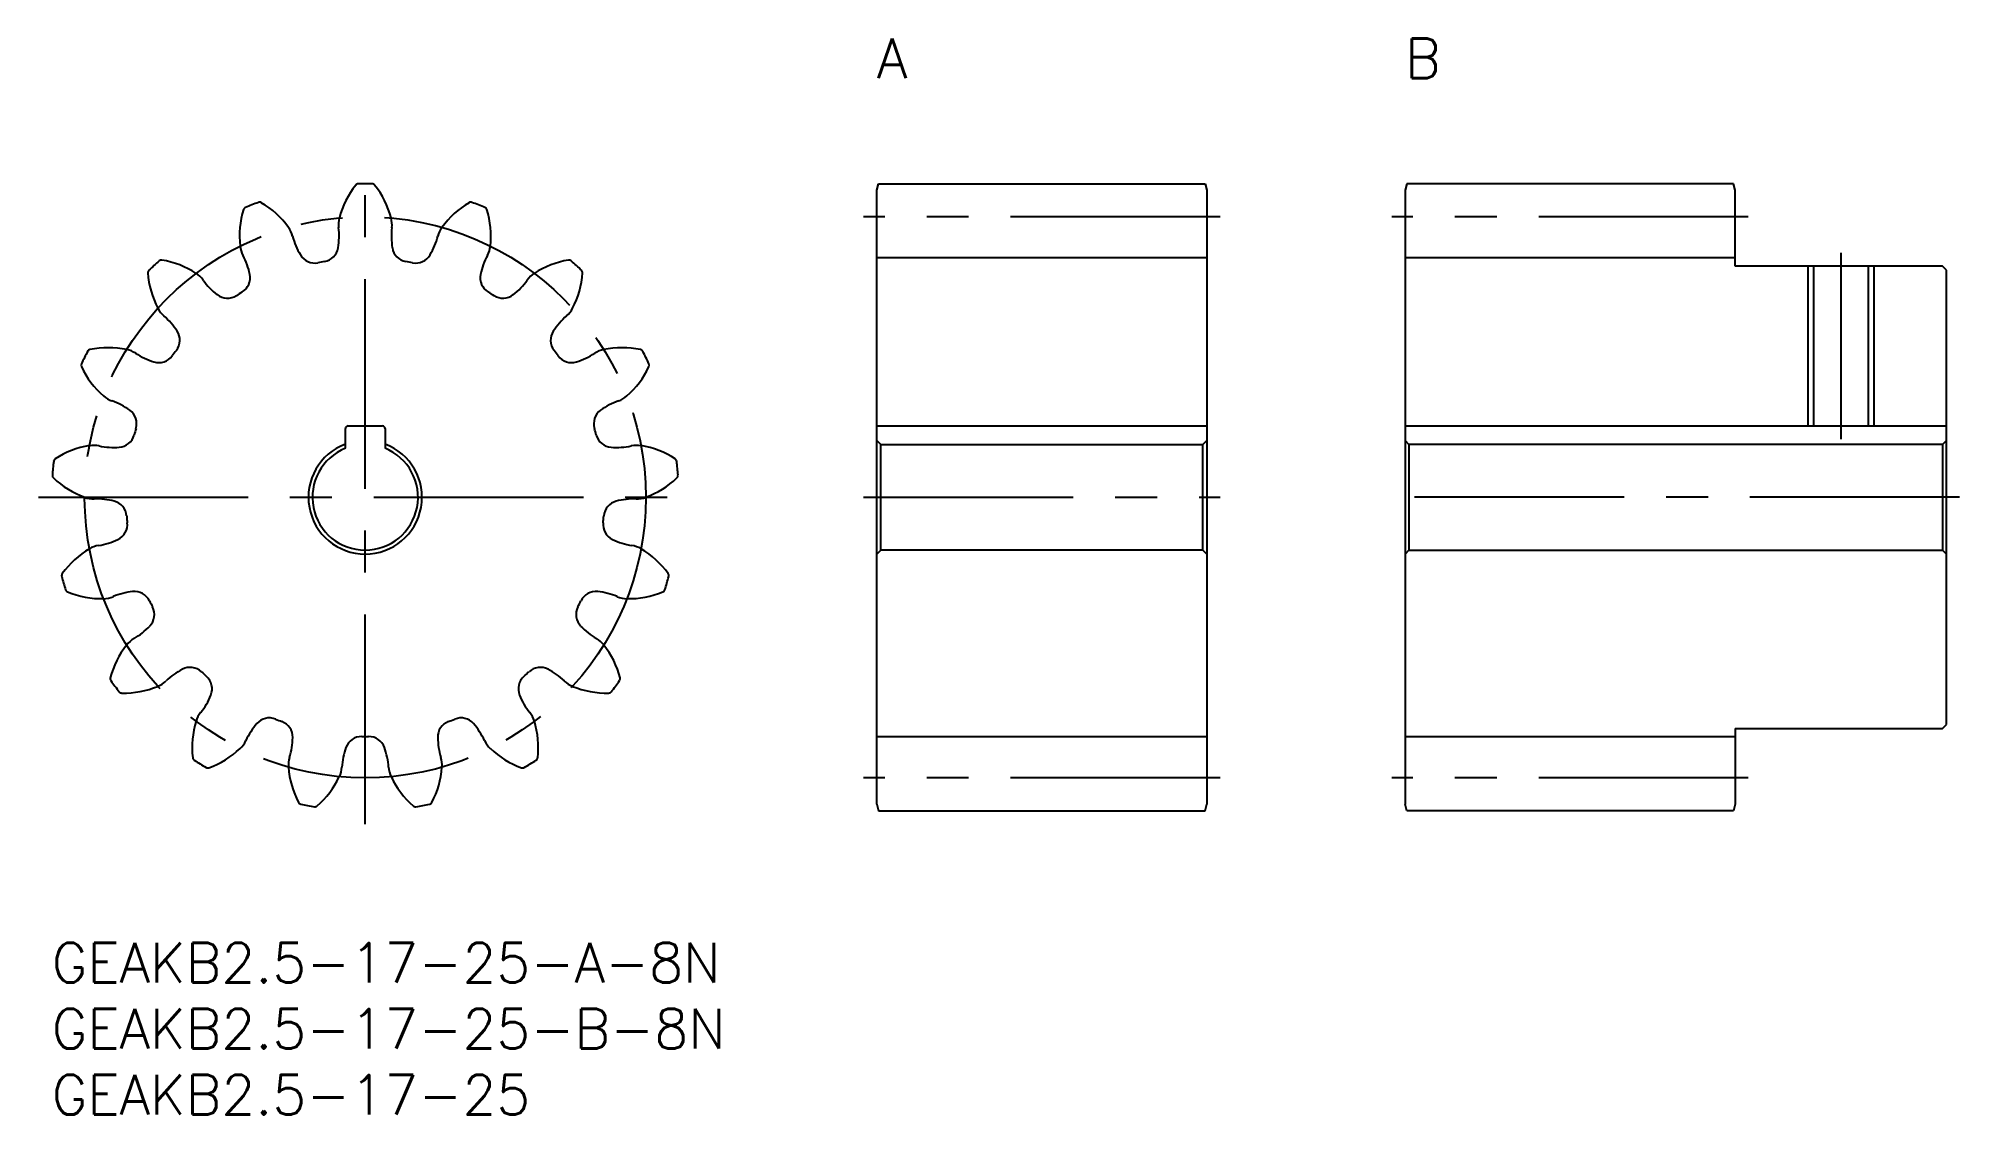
# Model space of a CAD drawing. Extents: x -1 to 144, y -13 to 69.
import ezdxf

# ---------------------------------------------------------------- set-up
doc = ezdxf.new("R2010")
doc.units = 0
doc.header["$LTSCALE"] = 0.5
doc.linetypes.add('CENTER', pattern=[50.8, 31.75, -6.35, 6.35, -6.35])
for name, color, linetype in [('MSM_CENTER', 1, 'CENTER'), ('MSM_CONTINUOUS', 7, 'CONTINUOUS'), ('MSM_NARROW', 5, 'CONTINUOUS'), ('MSM_PART_NUMBER', 7, 'CONTINUOUS')]:
    doc.layers.add(name, color=color, linetype=linetype)
doc.styles.get("Standard").update_dxf_attribs({"font": 'txt.shx', "height": 1, "bigfont": 'bigfont.shx'})

# ---------------------------------------------------------------- blocks, each defined once
blk = doc.blocks.new('*U2')
at = {"layer": 'MSM_PART_NUMBER'}
blk.add_text('GEAKB2.5-17-25-A-8N', height=3, dxfattribs=at).set_placement((0, -3))
blk = doc.blocks.new('*U3')
at = {"layer": 'MSM_PART_NUMBER'}
blk.add_text('GEAKB2.5-17-25-B-8N', height=3, dxfattribs=at).set_placement((0, -8))
blk = doc.blocks.new('*U5')
at = {"layer": 'MSM_PART_NUMBER'}
blk.add_text('GEAKB2.5-17-25', height=3, dxfattribs=at).set_placement((0, -13))
blk = doc.blocks.new('*U6')
at = {"layer": 'MSM_PART_NUMBER'}
blk.add_text('A', height=3, dxfattribs=at).set_placement((62.5, 65.5))
blk = doc.blocks.new('*U7')
at = {"layer": 'MSM_PART_NUMBER'}
blk.add_text('B', height=3, dxfattribs=at).set_placement((102.5, 65.5))

msp = doc.modelspace()

# ---------------------------------------------------------------- linework, layer by layer
at = {"layer": 'MSM_CENTER'}
for p, q in [((23.75, 9), (23.75, 58.5)), ((88.5, 55), (61.5, 55)), ((128.5, 55), (101.5, 55)), ((135.5, 52.25), (135.5, 38.15)), ((-1, 33.75), (48.5, 33.75)), ((61.5, 33.75), (88.5, 33.75)), ((144.5, 33.75), (101.5, 33.75)), ((88.5, 12.5), (61.5, 12.5)), ((128.5, 12.5), (101.5, 12.5))]:
    msp.add_line(p, q, dxfattribs=at)
msp.add_circle((23.75, 33.75), 21.25, dxfattribs=at)
at = {"layer": 'MSM_CONTINUOUS'}
for p, q in [((62.5, 57), (62.63, 57.5)), ((62.5, 10.5), (62.5, 57)), ((62.63, 57.5), (87.37, 57.5)), ((87.37, 57.5), (87.5, 57)), ((87.5, 57), (87.5, 10.5)), ((102.63, 57.5), (102.5, 57)), ((102.5, 57), (102.5, 10.5)), ((127.37, 57.5), (102.63, 57.5)), ((127.5, 57), (127.37, 57.5)), ((127.5, 51.25), (127.5, 57)), ((87.5, 51.88), (62.5, 51.88)), ((127.5, 51.88), (102.5, 51.88)), ((143.2, 51.25), (127.5, 51.25)), ((133.43, 51.25), (133.43, 39.15)), ((137.57, 51.25), (137.57, 39.15)), ((143.5, 50.95), (143.2, 51.25)), ((143.5, 16.55), (143.5, 50.95)), ((22.25, 37.46), (22.25, 38.95)), ((22.45, 39.15), (25.05, 39.15)), ((25.25, 38.95), (25.25, 37.46)), ((62.5, 39.15), (87.5, 39.15)), ((62.8, 37.75), (62.5, 38.05)), ((87.5, 38.05), (87.2, 37.75)), ((102.5, 39.15), (143.5, 39.15)), ((102.5, 38.05), (102.8, 37.75)), ((143.2, 37.75), (143.5, 38.05)), ((62.8, 37.75), (87.2, 37.75)), ((62.8, 29.75), (62.8, 37.75)), ((87.2, 29.75), (87.2, 37.75)), ((102.8, 37.75), (102.8, 29.75)), ((143.2, 37.75), (102.8, 37.75)), ((143.2, 37.75), (143.2, 29.75)), ((62.5, 29.45), (62.8, 29.75)), ((87.2, 29.75), (62.8, 29.75)), ((87.2, 29.75), (87.5, 29.45)), ((102.8, 29.75), (102.5, 29.45)), ((102.8, 29.75), (143.2, 29.75)), ((143.5, 29.45), (143.2, 29.75)), ((127.5, 16.25), (143.2, 16.25)), ((127.5, 16.25), (127.5, 10.5)), ((143.2, 16.25), (143.5, 16.55)), ((87.5, 15.62), (62.5, 15.62)), ((127.5, 15.62), (102.5, 15.62)), ((62.5, 10.5), (62.63, 10)), ((87.37, 10), (87.5, 10.5)), ((102.63, 10), (102.5, 10.5)), ((127.5, 10.5), (127.37, 10)), ((62.63, 10), (87.37, 10)), ((127.37, 10), (102.63, 10))]:
    msp.add_line(p, q, dxfattribs=at)
for centre, radius, start, end in [((28.37, 53.18), 6.8, 141.6831, 165.2941), ((23.23, 57.24), 0.25, 91.2741, 141.6831), ((23.75, 33.75), 23.75, 88.7259, 91.2741), ((24.27, 57.24), 0.25, 38.3169, 88.7259), ((19.13, 53.18), 6.8, 14.7059, 38.3169), ((21.03, 53.54), 6.8, 162.8596, 186.4706), ((14.78, 55.47), 0.25, 112.4506, 162.8596), ((23.75, 33.75), 23.75, 109.9023, 112.4506), ((15.75, 55.85), 0.25, 59.4934, 109.9023), ((12.43, 50.2), 6.8, 35.8824, 59.4934), ((35.07, 50.2), 6.8, 120.5066, 144.1176), ((31.75, 55.85), 0.25, 70.0977, 120.5066), ((23.75, 33.75), 23.75, 67.5494, 70.0977), ((32.72, 55.47), 0.25, 17.1404, 67.5494), ((26.47, 53.54), 6.8, 353.5294, 17.1404), ((16.29, 53), 2.03, 14.8406, 35.8824), ((16.1, 53.55), 5.67, 350.8077, 6.2957), ((23.75, 54.39), 2.03, 165.2941, 186.3358), ((23.75, 54.39), 2.03, 353.6642, 14.7059), ((31.4, 53.55), 5.67, 173.7043, 189.1923), ((31.21, 53), 2.03, 144.1176, 165.1594), ((16.29, 53), 2.03, 186.4706, 207.5123), ((23.73, 54.98), 5.67, 194.8808, 210.3688), ((20.46, 52.84), 1.25, 279.7684, 350.8077), ((27.04, 52.84), 1.25, 189.1923, 260.2316), ((23.77, 54.98), 5.67, 329.6312, 345.1192), ((31.21, 53), 2.03, 332.4877, 353.5294), ((7.54, 50.76), 0.25, 133.6271, 184.0361), ((23.75, 33.75), 23.75, 131.0788, 133.6271), ((8.31, 51.46), 0.25, 80.6698, 131.0788), ((7.25, 45), 6.8, 57.0588, 80.6698), ((9.47, 49.45), 5.67, 11.9842, 27.4721), ((19.92, 52.74), 1.25, 210.3688, 281.4081), ((23.75, 33.75), 18.12, 99.7684, 101.4081), ((23.75, 33.75), 18.12, 78.5919, 80.2316), ((27.58, 52.74), 1.25, 258.5919, 329.6312), ((38.03, 49.45), 5.67, 152.5279, 168.0158), ((40.25, 45), 6.8, 99.3302, 122.9412), ((39.19, 51.46), 0.25, 48.9212, 99.3302), ((23.75, 33.75), 23.75, 46.3729, 48.9212), ((39.96, 50.76), 0.25, 355.9639, 46.3729), ((14.07, 51.22), 6.8, 184.0361, 207.6471), ((9.84, 49.01), 2.03, 36.0171, 57.0588), ((16.06, 53.53), 5.67, 216.0573, 231.5452), ((13.79, 50.37), 1.25, 300.9448, 11.9842), ((33.71, 50.37), 1.25, 168.0158, 239.0552), ((31.44, 53.53), 5.67, 308.4548, 323.9427), ((37.66, 49.01), 2.03, 122.9412, 143.9829), ((33.43, 51.22), 6.8, 332.3529, 355.9639), ((9.84, 49.01), 2.03, 207.6471, 228.6888), ((13.32, 50.08), 1.25, 231.5452, 302.5846), ((23.75, 33.75), 18.12, 120.9448, 122.5846), ((23.75, 33.75), 18.12, 57.4154, 59.0552), ((34.18, 50.08), 1.25, 237.4154, 308.4548), ((37.66, 49.01), 2.03, 311.3112, 332.3529), ((4.76, 43.23), 5.67, 33.1606, 48.6486), ((42.74, 43.23), 5.67, 131.3514, 146.8393), ((8.46, 45.65), 1.25, 322.1213, 33.1606), ((39.04, 45.65), 1.25, 146.8393, 217.8787), ((2.49, 43.75), 0.25, 154.8035, 205.2125), ((23.75, 33.75), 23.75, 152.2553, 154.8035), ((2.95, 44.69), 0.25, 101.8463, 152.2553), ((4.3, 38.28), 6.8, 78.2353, 101.8463), ((5.27, 42.95), 2.03, 57.1936, 78.2353), ((9.43, 49.42), 5.67, 237.2337, 252.7217), ((8.12, 45.2), 1.25, 252.7217, 323.761), ((23.75, 33.75), 18.12, 142.1213, 143.761), ((23.75, 33.75), 18.12, 36.239, 37.8787), ((39.38, 45.2), 1.25, 216.239, 287.2783), ((38.07, 49.42), 5.67, 287.2783, 302.7663), ((42.23, 42.95), 2.03, 101.7647, 122.8064), ((43.2, 38.28), 6.8, 78.1537, 101.7647), ((44.55, 44.69), 0.25, 27.7447, 78.1537), ((23.75, 33.75), 23.75, 25.1965, 27.7447), ((45.01, 43.75), 0.25, 334.7875, 25.1965), ((8.41, 46.54), 6.8, 205.2125, 228.8235), ((39.09, 46.54), 6.8, 311.1765, 334.7875), ((5.27, 42.95), 2.03, 228.8235, 249.8652), ((2.62, 35.73), 5.67, 54.3371, 69.8251), ((44.88, 35.73), 5.67, 110.1749, 125.6629), ((42.23, 42.95), 2.03, 290.1348, 311.1765), ((5.19, 39.32), 1.25, 343.2978, 54.3371), ((42.31, 39.32), 1.25, 125.6629, 196.7022), ((5.04, 38.79), 1.25, 273.8982, 344.9375), ((23.75, 33.75), 18.12, 163.2978, 164.9375), ((22.45, 38.95), 0.2, 90, 180), ((25.05, 38.95), 0.2, 0, 90), ((23.75, 33.75), 18.12, 15.0625, 16.7022), ((42.46, 38.79), 1.25, 195.0625, 266.1018), ((23.75, 33.75), 23.75, 173.4317, 175.98), ((0.4, 36.44), 0.25, 123.0228, 173.4317), ((3.97, 30.95), 6.8, 99.4118, 123.0228), ((3.19, 35.65), 2.03, 78.3701, 99.4118), ((4.74, 43.19), 5.67, 258.4102, 273.8982), ((23.75, 33.75), 4.3, 110.4162, 69.5838), ((23.75, 33.75), 4, 112.0243, 67.9757), ((42.76, 43.19), 5.67, 266.1018, 281.5898), ((44.31, 35.65), 2.03, 80.5882, 101.6299), ((43.53, 30.95), 6.8, 56.9772, 80.5882), ((47.1, 36.44), 0.25, 6.5683, 56.9772), ((23.75, 33.75), 23.75, 4.02, 6.5683), ((0.31, 35.4), 0.25, 175.98, 226.389), ((4.83, 40.14), 6.8, 226.389, 250), ((42.67, 40.14), 6.8, 290, 313.611), ((47.19, 35.4), 0.25, 313.611, 4.02), ((3.19, 35.65), 2.03, 250, 271.0417), ((3.33, 27.96), 5.67, 75.5136, 91.0016), ((44.17, 27.96), 5.67, 88.9984, 104.4864), ((44.31, 35.65), 2.03, 268.9583, 290), ((4.43, 32.24), 1.25, 4.4743, 75.5136), ((23.75, 33.75), 18.12, 184.4743, 186.114), ((23.75, 33.75), 18.12, 353.886, 355.5257), ((43.07, 32.24), 1.25, 104.4864, 175.5257), ((4.49, 31.69), 1.25, 295.0747, 6.114), ((43.01, 31.69), 1.25, 173.886, 244.9253), ((6.32, 23.99), 6.8, 120.5882, 144.1992), ((3.89, 28.1), 2.03, 99.5465, 120.5882), ((2.61, 35.69), 5.67, 279.5867, 295.0746), ((44.89, 35.69), 5.67, 244.9254, 260.4133), ((43.61, 28.1), 2.03, 59.4118, 80.4535), ((41.18, 23.99), 6.8, 35.8008, 59.4118), ((1.01, 27.82), 0.25, 144.1992, 194.6082), ((23.75, 33.75), 23.75, 194.6082, 197.1565), ((23.75, 33.75), 23.75, 342.8435, 345.3918), ((46.49, 27.82), 0.25, 345.3918, 35.8008), ((1.3, 26.82), 0.25, 197.1565, 247.5655), ((3.8, 32.87), 6.8, 247.5655, 271.1765), ((3.89, 28.1), 2.03, 271.1765, 292.2182), ((6.8, 20.98), 5.67, 96.6901, 112.178), ((6.28, 25.36), 1.25, 25.6507, 96.6901), ((41.22, 25.36), 1.25, 83.3099, 154.3493), ((40.7, 20.98), 5.67, 67.822, 83.3099), ((43.61, 28.1), 2.03, 247.7818, 268.8235), ((43.7, 32.87), 6.8, 268.8235, 292.4345), ((46.2, 26.82), 0.25, 292.4345, 342.8435), ((23.75, 33.75), 18.12, 205.6507, 207.2904), ((6.53, 24.87), 1.25, 316.2511, 27.2904), ((40.97, 24.87), 1.25, 152.7096, 223.7489), ((23.75, 33.75), 18.12, 332.7096, 334.3493), ((3.34, 27.92), 5.67, 300.7632, 316.2511), ((44.16, 27.92), 5.67, 223.7489, 239.2368), ((11.02, 18.35), 6.8, 141.7647, 165.3757), ((7.28, 21.31), 2.03, 120.723, 141.7647), ((40.22, 21.31), 2.03, 38.2353, 59.277), ((36.48, 18.35), 6.8, 14.6243, 38.2353), ((12.56, 15.72), 5.67, 117.8665, 133.3545), ((10.49, 19.62), 1.25, 46.8272, 117.8665), ((23.75, 33.75), 18.12, 226.8272, 228.4669), ((23.75, 33.75), 18.12, 311.5331, 313.1728), ((37.01, 19.62), 1.25, 62.1335, 133.1728), ((34.94, 15.72), 5.67, 46.6455, 62.1335), ((4.69, 20.01), 0.25, 165.3757, 215.7847), ((23.75, 33.75), 23.75, 215.7847, 218.333), ((5.32, 19.17), 0.25, 218.333, 268.7419), ((5.46, 25.72), 6.8, 268.7419, 292.3529), ((7.28, 21.31), 2.03, 292.3529, 313.3946), ((10.9, 19.25), 1.25, 337.4276, 48.4669), ((36.6, 19.25), 1.25, 131.5331, 202.5724), ((40.22, 21.31), 2.03, 226.6054, 247.6471), ((42.04, 25.72), 6.8, 247.6471, 271.2581), ((42.18, 19.17), 0.25, 271.2581, 321.667), ((23.75, 33.75), 23.75, 321.667, 324.2153), ((42.81, 20.01), 0.25, 324.2153, 14.6243), ((6.83, 20.94), 5.67, 321.9396, 337.4276), ((40.67, 20.94), 5.67, 202.5724, 218.0604), ((17.44, 14.8), 6.8, 162.9412, 186.5522), ((12.88, 16.2), 2.03, 141.8995, 162.9412), ((19.83, 12.89), 5.67, 139.043, 154.531), ((16.49, 15.79), 1.25, 68.0037, 139.043), ((23.75, 33.75), 18.12, 248.0037, 249.6434), ((17.01, 15.59), 1.25, 358.6041, 69.6434), ((30.49, 15.59), 1.25, 110.3566, 181.3959), ((23.75, 33.75), 18.12, 290.3566, 291.9963), ((31.01, 15.79), 1.25, 40.957, 111.9963), ((27.67, 12.89), 5.67, 25.469, 40.957), ((34.62, 16.2), 2.03, 17.0588, 38.1005), ((30.06, 14.8), 6.8, 353.4478, 17.0588), ((9.59, 19.66), 6.8, 289.9184, 313.5294), ((12.88, 16.2), 2.03, 313.5294, 334.5711), ((12.59, 15.69), 5.67, 343.1161, 358.6041), ((27.63, 12.88), 5.67, 160.2195, 175.7074), ((23.47, 14.38), 1.25, 89.1801, 160.2195), ((23.75, 33.75), 18.13, 269.1801, 270.8199), ((24.03, 14.38), 1.25, 19.7805, 90.8199), ((19.87, 12.88), 5.67, 4.2926, 19.7805), ((34.91, 15.69), 5.67, 181.3959, 196.8839), ((34.62, 16.2), 2.03, 205.4289, 226.4706), ((37.91, 19.66), 6.8, 226.4706, 250.0816), ((10.94, 14.05), 0.25, 186.5522, 236.9612), ((23.75, 33.75), 23.75, 236.9612, 239.5094), ((11.83, 13.5), 0.25, 239.5094, 289.9184), ((19.96, 13.46), 2.03, 163.0759, 184.1176), ((24.72, 13.8), 6.8, 184.1176, 207.7287), ((19.96, 13.46), 2.03, 334.7059, 355.7476), ((27.54, 13.46), 2.03, 184.2524, 205.2941), ((22.78, 13.8), 6.8, 332.2713, 355.8824), ((27.54, 13.46), 2.03, 355.8824, 16.9241), ((35.67, 13.5), 0.25, 250.0816, 300.4906), ((23.75, 33.75), 23.75, 300.4906, 303.0388), ((36.56, 14.05), 0.25, 303.0388, 353.4478), ((15.64, 15.5), 6.8, 311.0949, 334.7059), ((31.86, 15.5), 6.8, 205.2941, 228.9051), ((18.92, 10.75), 0.25, 207.7287, 258.1376), ((23.75, 33.75), 23.75, 258.1376, 260.6859), ((19.95, 10.56), 0.25, 260.6859, 311.0949), ((27.55, 10.56), 0.25, 228.9051, 279.3141), ((23.75, 33.75), 23.75, 279.3141, 281.8624), ((28.58, 10.75), 0.25, 281.8624, 332.2713)]:
    msp.add_arc(centre, radius, start, end, dxfattribs=at)
at = {"layer": 'MSM_NARROW'}
for p, q in [((133, 51.25), (133, 39.15)), ((138, 51.25), (138, 39.15))]:
    msp.add_line(p, q, dxfattribs=at)

# ---------------------------------------------------------------- block references
at = {"layer": 'MSM_CONTINUOUS'}
for name in ['*U6', '*U7', '*U2', '*U3', '*U5']:
    msp.add_blockref(name, (0, 0), dxfattribs=at)

doc.saveas('drawing.dxf')
